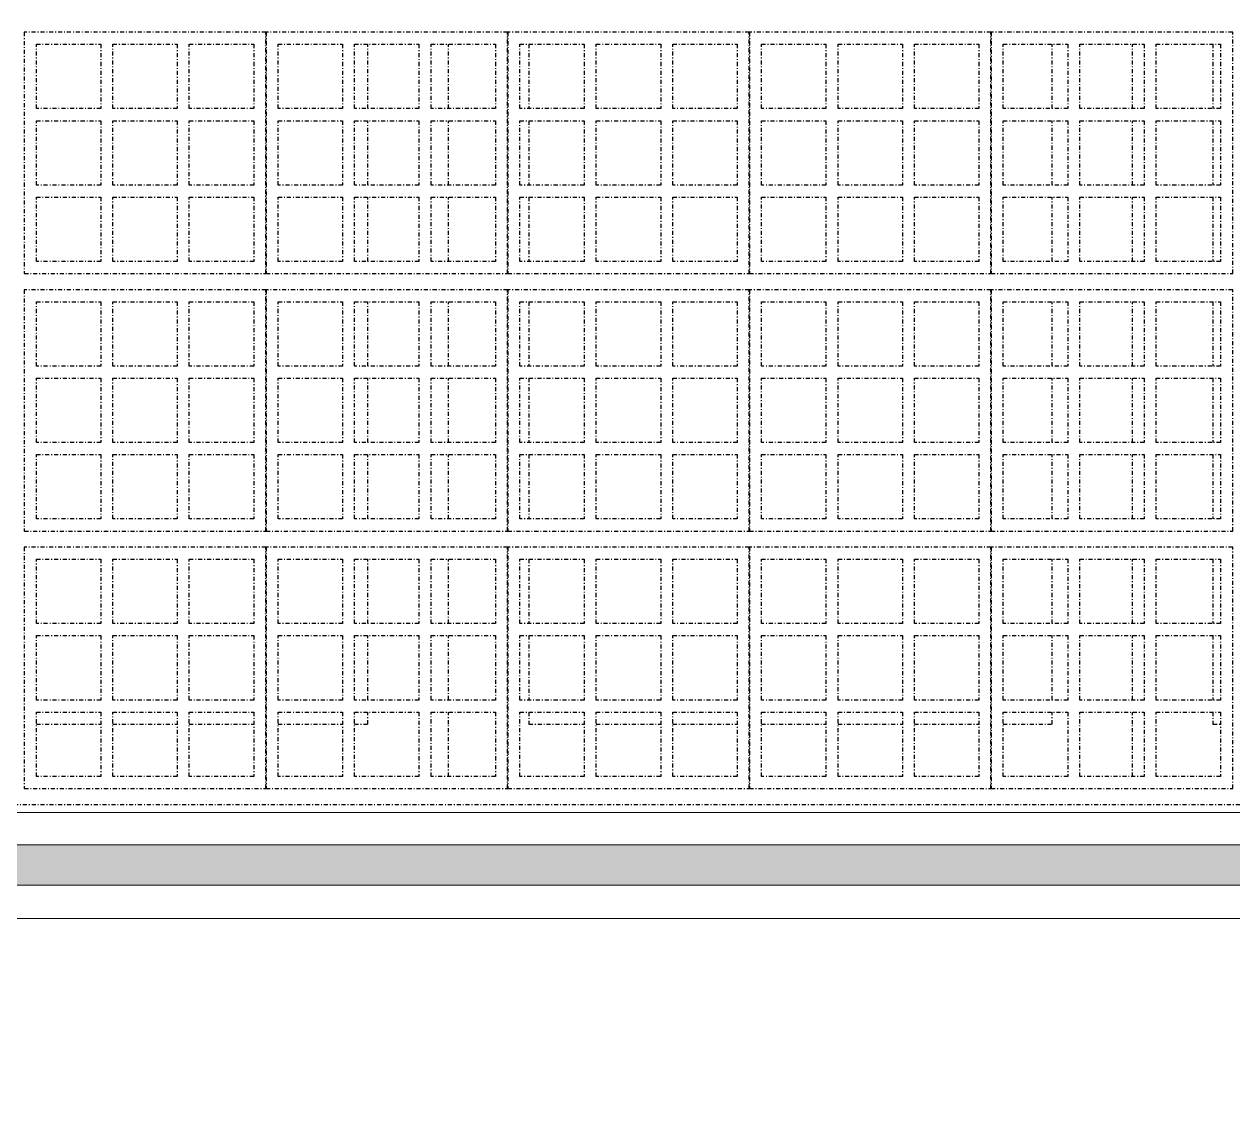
# Model space of a CAD drawing. Header units: metres. Extents: x -1783 to 21505, y -57 to 13660.
# Drawn here: x 12284.8 to 12435, y 7274.6 to 7409.6 of the extents above; entities that cross this region are included whole.
import ezdxf

# ---------------------------------------------------------------- set-up
doc = ezdxf.new("R2010")
doc.units = ezdxf.units.M
doc.header["$MEASUREMENT"] = 0
doc.linetypes.add('DASHDOT', pattern=[1, 0.5, -0.25, 0, -0.25])
doc.layers.add('01_F1 FACHADA FRONTAL _1_LAJES.EST_Caneta_No__241', color=7, linetype='Continuous', lineweight=13)
doc.layers.add('01_F1 FACHADA FRONTAL _1_TERRENO.ARQ_Caneta_No__241', color=7, linetype='Continuous', lineweight=13)
for name, color, linetype in [('01_F1 FACHADA FRONTAL _1_TERRENO.ARQ', 7, 'Continuous'), ('cotas', 7, 'Continuous'), ('P03', 7, 'Continuous')]:
    doc.layers.add(name, color=color, linetype=linetype)

msp = doc.modelspace()

# ---------------------------------------------------------------- hatches: boundary and pattern name
at = {"layer": '01_F1 FACHADA FRONTAL _1_TERRENO.ARQ', "linetype": 'Continuous', "lineweight": 0, "true_color": 0x8fbf7f}
msp.add_hatch(color=73, dxfattribs=at).paths.add_polyline_path([(11842.406, 7307.625), (11842.406, 7302.625), (13071.764, 7302.625), (13071.764, 7307.625)])
at = {"layer": 'cotas'}
h = msp.add_hatch(color=7, dxfattribs=at)
h.dxf.hatch_style = 1
h.paths.add_polyline_path([(21504.961, 13659.963), (10304.961, 13659.963), (10304.961, 5739.963), (21504.961, 5739.963)])
h.paths.add_polyline_path([(10571.627, 13593.296), (21371.627, 13593.296), (21371.627, 5806.63), (10571.627, 5806.63)], flags=16)

# ---------------------------------------------------------------- linework, layer by layer
at = {"layer": '01_F1 FACHADA FRONTAL _1_LAJES.EST_Caneta_No__241', "color": 7, "linetype": 'Continuous', "lineweight": 13, "ltscale": 1000}
for p, q in [((13021.764, 7311.625), (12071.764, 7311.625)), ((11991.764, 7298.47), (13021.764, 7298.47))]:
    msp.add_line(p, q, dxfattribs=at)
at = {"layer": '01_F1 FACHADA FRONTAL _1_TERRENO.ARQ_Caneta_No__241', "color": 7, "linetype": 'Continuous', "lineweight": 13, "ltscale": 1000}
for p, q in [((13071.764, 7307.625), (11842.406, 7307.625)), ((13071.764, 7302.625), (11842.406, 7302.625))]:
    msp.add_line(p, q, dxfattribs=at)
at = {"layer": 'P03', "linetype": 'DASHDOT'}
for p, q in [((12314.859, 7408.625), (12284.859, 7408.625)), ((12284.859, 7408.625), (12284.859, 7378.625)), ((12314.859, 7378.625), (12314.859, 7408.625)), ((12344.894, 7408.625), (12314.894, 7408.625)), ((12314.894, 7408.625), (12314.894, 7378.625)), ((12344.894, 7378.625), (12344.894, 7408.625)), ((12374.928, 7408.625), (12344.928, 7408.625)), ((12344.928, 7408.625), (12344.928, 7378.625)), ((12374.928, 7378.625), (12374.928, 7408.625)), ((12404.963, 7408.625), (12374.963, 7408.625)), ((12374.963, 7408.625), (12374.963, 7378.625)), ((12404.963, 7378.625), (12404.963, 7408.625)), ((12434.998, 7408.625), (12404.998, 7408.625)), ((12404.998, 7408.625), (12404.998, 7378.625)), ((12434.998, 7378.625), (12434.998, 7408.625)), ((12286.359, 7399.125), (12286.359, 7407.125)), ((12286.359, 7407.125), (12294.359, 7407.125)), ((12294.359, 7407.125), (12294.359, 7399.125)), ((12295.859, 7399.125), (12295.859, 7407.125)), ((12295.859, 7407.125), (12303.859, 7407.125)), ((12303.859, 7407.125), (12303.859, 7399.125)), ((12305.359, 7399.125), (12305.359, 7407.125)), ((12305.359, 7407.125), (12313.359, 7407.125)), ((12313.359, 7407.125), (12313.359, 7399.125)), ((12316.394, 7399.125), (12316.394, 7407.125)), ((12316.394, 7407.125), (12324.394, 7407.125)), ((12324.394, 7407.125), (12324.394, 7399.125)), ((12325.894, 7399.125), (12325.894, 7407.125)), ((12325.894, 7407.125), (12333.894, 7407.125)), ((12327.55, 7399.125), (12327.55, 7407.125)), ((12333.894, 7407.125), (12333.894, 7399.125)), ((12335.394, 7399.125), (12335.394, 7407.125)), ((12335.394, 7407.125), (12343.394, 7407.125)), ((12337.55, 7399.125), (12337.55, 7407.125)), ((12343.394, 7407.125), (12343.394, 7399.125)), ((12346.428, 7399.125), (12346.428, 7407.125)), ((12346.428, 7407.125), (12354.428, 7407.125)), ((12347.55, 7407.125), (12347.55, 7399.125)), ((12354.428, 7407.125), (12354.428, 7399.125)), ((12355.928, 7399.125), (12355.928, 7407.125)), ((12355.928, 7407.125), (12363.928, 7407.125)), ((12363.928, 7407.125), (12363.928, 7399.125)), ((12365.428, 7399.125), (12365.428, 7407.125)), ((12365.428, 7407.125), (12373.428, 7407.125)), ((12373.428, 7407.125), (12373.428, 7399.125)), ((12376.463, 7399.125), (12376.463, 7407.125)), ((12376.463, 7407.125), (12384.463, 7407.125)), ((12384.463, 7407.125), (12384.463, 7399.125)), ((12385.963, 7399.125), (12385.963, 7407.125)), ((12385.963, 7407.125), (12393.963, 7407.125)), ((12393.963, 7407.125), (12393.963, 7399.125)), ((12395.463, 7399.125), (12395.463, 7407.125)), ((12395.463, 7407.125), (12403.463, 7407.125)), ((12403.463, 7407.125), (12403.463, 7399.125)), ((12406.498, 7399.125), (12406.498, 7407.125)), ((12406.498, 7407.125), (12414.498, 7407.125)), ((12412.55, 7399.125), (12412.55, 7407.125)), ((12414.498, 7407.125), (12414.498, 7399.125)), ((12415.998, 7399.125), (12415.998, 7407.125)), ((12415.998, 7407.125), (12423.998, 7407.125)), ((12422.55, 7399.125), (12422.55, 7407.125)), ((12423.998, 7407.125), (12423.998, 7399.125)), ((12425.498, 7399.125), (12425.498, 7407.125)), ((12425.498, 7407.125), (12433.498, 7407.125)), ((12432.55, 7407.125), (12432.55, 7399.125)), ((12433.498, 7407.125), (12433.498, 7399.125)), ((12294.359, 7399.125), (12286.359, 7399.125)), ((12303.859, 7399.125), (12295.859, 7399.125)), ((12313.359, 7399.125), (12305.359, 7399.125)), ((12324.394, 7399.125), (12316.394, 7399.125)), ((12333.894, 7399.125), (12325.894, 7399.125)), ((12343.394, 7399.125), (12335.394, 7399.125)), ((12354.428, 7399.125), (12346.428, 7399.125)), ((12363.928, 7399.125), (12355.928, 7399.125)), ((12373.428, 7399.125), (12365.428, 7399.125)), ((12384.463, 7399.125), (12376.463, 7399.125)), ((12393.963, 7399.125), (12385.963, 7399.125)), ((12403.463, 7399.125), (12395.463, 7399.125)), ((12414.498, 7399.125), (12406.498, 7399.125)), ((12423.998, 7399.125), (12415.998, 7399.125)), ((12433.498, 7399.125), (12425.498, 7399.125)), ((12286.359, 7389.625), (12286.359, 7397.625)), ((12286.359, 7397.625), (12294.359, 7397.625)), ((12294.359, 7397.625), (12294.359, 7389.625)), ((12295.859, 7389.625), (12295.859, 7397.625)), ((12295.859, 7397.625), (12303.859, 7397.625)), ((12303.859, 7397.625), (12303.859, 7389.625)), ((12305.359, 7389.625), (12305.359, 7397.625)), ((12305.359, 7397.625), (12313.359, 7397.625)), ((12313.359, 7397.625), (12313.359, 7389.625)), ((12316.394, 7389.625), (12316.394, 7397.625)), ((12316.394, 7397.625), (12324.394, 7397.625)), ((12324.394, 7397.625), (12324.394, 7389.625)), ((12325.894, 7389.625), (12325.894, 7397.625)), ((12325.894, 7397.625), (12333.894, 7397.625)), ((12327.55, 7389.625), (12327.55, 7397.625)), ((12333.894, 7397.625), (12333.894, 7389.625)), ((12335.394, 7389.625), (12335.394, 7397.625)), ((12335.394, 7397.625), (12343.394, 7397.625)), ((12337.55, 7389.625), (12337.55, 7397.625)), ((12343.394, 7397.625), (12343.394, 7389.625)), ((12346.428, 7389.625), (12346.428, 7397.625)), ((12346.428, 7397.625), (12354.428, 7397.625)), ((12347.55, 7397.625), (12347.55, 7389.625)), ((12354.428, 7397.625), (12354.428, 7389.625)), ((12355.928, 7389.625), (12355.928, 7397.625)), ((12355.928, 7397.625), (12363.928, 7397.625)), ((12363.928, 7397.625), (12363.928, 7389.625)), ((12365.428, 7389.625), (12365.428, 7397.625)), ((12365.428, 7397.625), (12373.428, 7397.625)), ((12373.428, 7397.625), (12373.428, 7389.625)), ((12376.463, 7389.625), (12376.463, 7397.625)), ((12376.463, 7397.625), (12384.463, 7397.625)), ((12384.463, 7397.625), (12384.463, 7389.625)), ((12385.963, 7389.625), (12385.963, 7397.625)), ((12385.963, 7397.625), (12393.963, 7397.625)), ((12393.963, 7397.625), (12393.963, 7389.625)), ((12395.463, 7389.625), (12395.463, 7397.625)), ((12395.463, 7397.625), (12403.463, 7397.625)), ((12403.463, 7397.625), (12403.463, 7389.625)), ((12406.498, 7389.625), (12406.498, 7397.625)), ((12406.498, 7397.625), (12414.498, 7397.625)), ((12412.55, 7389.625), (12412.55, 7397.625)), ((12414.498, 7397.625), (12414.498, 7389.625)), ((12415.998, 7389.625), (12415.998, 7397.625)), ((12415.998, 7397.625), (12423.998, 7397.625)), ((12422.55, 7389.625), (12422.55, 7397.625)), ((12423.998, 7397.625), (12423.998, 7389.625)), ((12425.498, 7389.625), (12425.498, 7397.625)), ((12425.498, 7397.625), (12433.498, 7397.625)), ((12432.55, 7397.625), (12432.55, 7389.625)), ((12433.498, 7397.625), (12433.498, 7389.625)), ((12294.359, 7389.625), (12286.359, 7389.625)), ((12303.859, 7389.625), (12295.859, 7389.625)), ((12313.359, 7389.625), (12305.359, 7389.625)), ((12324.394, 7389.625), (12316.394, 7389.625)), ((12333.894, 7389.625), (12325.894, 7389.625)), ((12343.394, 7389.625), (12335.394, 7389.625)), ((12354.428, 7389.625), (12346.428, 7389.625)), ((12363.928, 7389.625), (12355.928, 7389.625)), ((12373.428, 7389.625), (12365.428, 7389.625)), ((12384.463, 7389.625), (12376.463, 7389.625)), ((12393.963, 7389.625), (12385.963, 7389.625)), ((12403.463, 7389.625), (12395.463, 7389.625)), ((12414.498, 7389.625), (12406.498, 7389.625)), ((12423.998, 7389.625), (12415.998, 7389.625)), ((12433.498, 7389.625), (12425.498, 7389.625)), ((12286.359, 7380.125), (12286.359, 7388.125)), ((12286.359, 7388.125), (12294.359, 7388.125)), ((12294.359, 7388.125), (12294.359, 7380.125)), ((12295.859, 7380.125), (12295.859, 7388.125)), ((12295.859, 7388.125), (12303.859, 7388.125)), ((12303.859, 7388.125), (12303.859, 7380.125)), ((12305.359, 7380.125), (12305.359, 7388.125)), ((12305.359, 7388.125), (12313.359, 7388.125)), ((12313.359, 7388.125), (12313.359, 7380.125)), ((12316.394, 7380.125), (12316.394, 7388.125)), ((12316.394, 7388.125), (12324.394, 7388.125)), ((12324.394, 7388.125), (12324.394, 7380.125)), ((12325.894, 7380.125), (12325.894, 7388.125)), ((12325.894, 7388.125), (12333.894, 7388.125)), ((12327.55, 7380.125), (12327.55, 7388.125)), ((12333.894, 7388.125), (12333.894, 7380.125)), ((12335.394, 7380.125), (12335.394, 7388.125)), ((12335.394, 7388.125), (12343.394, 7388.125)), ((12337.55, 7380.125), (12337.55, 7388.125)), ((12343.394, 7388.125), (12343.394, 7380.125)), ((12346.428, 7380.125), (12346.428, 7388.125)), ((12346.428, 7388.125), (12354.428, 7388.125)), ((12347.55, 7388.125), (12347.55, 7380.125)), ((12354.428, 7388.125), (12354.428, 7380.125)), ((12355.928, 7380.125), (12355.928, 7388.125)), ((12355.928, 7388.125), (12363.928, 7388.125)), ((12363.928, 7388.125), (12363.928, 7380.125)), ((12365.428, 7380.125), (12365.428, 7388.125)), ((12365.428, 7388.125), (12373.428, 7388.125)), ((12373.428, 7388.125), (12373.428, 7380.125)), ((12376.463, 7380.125), (12376.463, 7388.125)), ((12376.463, 7388.125), (12384.463, 7388.125)), ((12384.463, 7388.125), (12384.463, 7380.125)), ((12385.963, 7380.125), (12385.963, 7388.125)), ((12385.963, 7388.125), (12393.963, 7388.125)), ((12393.963, 7388.125), (12393.963, 7380.125)), ((12395.463, 7380.125), (12395.463, 7388.125)), ((12395.463, 7388.125), (12403.463, 7388.125)), ((12403.463, 7388.125), (12403.463, 7380.125)), ((12406.498, 7380.125), (12406.498, 7388.125)), ((12406.498, 7388.125), (12414.498, 7388.125)), ((12412.55, 7380.125), (12412.55, 7388.125)), ((12414.498, 7388.125), (12414.498, 7380.125)), ((12415.998, 7380.125), (12415.998, 7388.125)), ((12415.998, 7388.125), (12423.998, 7388.125)), ((12422.55, 7380.125), (12422.55, 7388.125)), ((12423.998, 7388.125), (12423.998, 7380.125)), ((12425.498, 7380.125), (12425.498, 7388.125)), ((12425.498, 7388.125), (12433.498, 7388.125)), ((12432.55, 7388.125), (12432.55, 7380.125)), ((12433.498, 7388.125), (12433.498, 7380.125)), ((12294.359, 7380.125), (12286.359, 7380.125)), ((12303.859, 7380.125), (12295.859, 7380.125)), ((12313.359, 7380.125), (12305.359, 7380.125)), ((12324.394, 7380.125), (12316.394, 7380.125)), ((12333.894, 7380.125), (12325.894, 7380.125)), ((12343.394, 7380.125), (12335.394, 7380.125)), ((12354.428, 7380.125), (12346.428, 7380.125)), ((12363.928, 7380.125), (12355.928, 7380.125)), ((12373.428, 7380.125), (12365.428, 7380.125)), ((12384.463, 7380.125), (12376.463, 7380.125)), ((12393.963, 7380.125), (12385.963, 7380.125)), ((12403.463, 7380.125), (12395.463, 7380.125)), ((12414.498, 7380.125), (12406.498, 7380.125)), ((12423.998, 7380.125), (12415.998, 7380.125)), ((12433.498, 7380.125), (12425.498, 7380.125)), ((12284.859, 7378.625), (12314.859, 7378.625)), ((12314.894, 7378.625), (12344.894, 7378.625)), ((12344.928, 7378.625), (12374.928, 7378.625)), ((12374.963, 7378.625), (12404.963, 7378.625)), ((12404.998, 7378.625), (12434.998, 7378.625)), ((12314.859, 7376.625), (12284.859, 7376.625)), ((12284.859, 7376.625), (12284.859, 7346.625)), ((12314.859, 7346.625), (12314.859, 7376.625)), ((12344.894, 7376.625), (12314.894, 7376.625)), ((12314.894, 7376.625), (12314.894, 7346.625)), ((12344.894, 7346.625), (12344.894, 7376.625)), ((12374.928, 7376.625), (12344.928, 7376.625)), ((12344.928, 7376.625), (12344.928, 7346.625)), ((12374.928, 7346.625), (12374.928, 7376.625)), ((12404.963, 7376.625), (12374.963, 7376.625)), ((12374.963, 7376.625), (12374.963, 7346.625)), ((12404.963, 7346.625), (12404.963, 7376.625)), ((12434.998, 7376.625), (12404.998, 7376.625)), ((12404.998, 7376.625), (12404.998, 7346.625)), ((12434.998, 7346.625), (12434.998, 7376.625)), ((12286.359, 7367.125), (12286.359, 7375.125)), ((12286.359, 7375.125), (12294.359, 7375.125)), ((12294.359, 7375.125), (12294.359, 7367.125)), ((12295.859, 7367.125), (12295.859, 7375.125)), ((12295.859, 7375.125), (12303.859, 7375.125)), ((12303.859, 7375.125), (12303.859, 7367.125)), ((12305.359, 7367.125), (12305.359, 7375.125)), ((12305.359, 7375.125), (12313.359, 7375.125)), ((12313.359, 7375.125), (12313.359, 7367.125)), ((12316.394, 7367.125), (12316.394, 7375.125)), ((12316.394, 7375.125), (12324.394, 7375.125)), ((12324.394, 7375.125), (12324.394, 7367.125)), ((12325.894, 7367.125), (12325.894, 7375.125)), ((12325.894, 7375.125), (12333.894, 7375.125)), ((12327.55, 7367.125), (12327.55, 7375.125)), ((12333.894, 7375.125), (12333.894, 7367.125)), ((12335.394, 7367.125), (12335.394, 7375.125)), ((12335.394, 7375.125), (12343.394, 7375.125)), ((12337.55, 7367.125), (12337.55, 7375.125)), ((12343.394, 7375.125), (12343.394, 7367.125)), ((12346.428, 7367.125), (12346.428, 7375.125)), ((12346.428, 7375.125), (12354.428, 7375.125)), ((12347.55, 7375.125), (12347.55, 7367.125)), ((12354.428, 7375.125), (12354.428, 7367.125)), ((12355.928, 7367.125), (12355.928, 7375.125)), ((12355.928, 7375.125), (12363.928, 7375.125)), ((12363.928, 7375.125), (12363.928, 7367.125)), ((12365.428, 7367.125), (12365.428, 7375.125)), ((12365.428, 7375.125), (12373.428, 7375.125)), ((12373.428, 7375.125), (12373.428, 7367.125)), ((12376.463, 7367.125), (12376.463, 7375.125)), ((12376.463, 7375.125), (12384.463, 7375.125)), ((12384.463, 7375.125), (12384.463, 7367.125)), ((12385.963, 7367.125), (12385.963, 7375.125)), ((12385.963, 7375.125), (12393.963, 7375.125)), ((12393.963, 7375.125), (12393.963, 7367.125)), ((12395.463, 7367.125), (12395.463, 7375.125)), ((12395.463, 7375.125), (12403.463, 7375.125)), ((12403.463, 7375.125), (12403.463, 7367.125)), ((12406.498, 7367.125), (12406.498, 7375.125)), ((12406.498, 7375.125), (12414.498, 7375.125)), ((12412.55, 7367.125), (12412.55, 7375.125)), ((12414.498, 7375.125), (12414.498, 7367.125)), ((12415.998, 7367.125), (12415.998, 7375.125)), ((12415.998, 7375.125), (12423.998, 7375.125)), ((12422.55, 7367.125), (12422.55, 7375.125)), ((12423.998, 7375.125), (12423.998, 7367.125)), ((12425.498, 7367.125), (12425.498, 7375.125)), ((12425.498, 7375.125), (12433.498, 7375.125)), ((12432.55, 7375.125), (12432.55, 7367.125)), ((12433.498, 7375.125), (12433.498, 7367.125)), ((12294.359, 7367.125), (12286.359, 7367.125)), ((12303.859, 7367.125), (12295.859, 7367.125)), ((12313.359, 7367.125), (12305.359, 7367.125)), ((12324.394, 7367.125), (12316.394, 7367.125)), ((12333.894, 7367.125), (12325.894, 7367.125)), ((12343.394, 7367.125), (12335.394, 7367.125)), ((12354.428, 7367.125), (12346.428, 7367.125)), ((12363.928, 7367.125), (12355.928, 7367.125)), ((12373.428, 7367.125), (12365.428, 7367.125)), ((12384.463, 7367.125), (12376.463, 7367.125)), ((12393.963, 7367.125), (12385.963, 7367.125)), ((12403.463, 7367.125), (12395.463, 7367.125)), ((12414.498, 7367.125), (12406.498, 7367.125)), ((12423.998, 7367.125), (12415.998, 7367.125)), ((12433.498, 7367.125), (12425.498, 7367.125)), ((12286.359, 7357.625), (12286.359, 7365.625)), ((12286.359, 7365.625), (12294.359, 7365.625)), ((12294.359, 7365.625), (12294.359, 7357.625)), ((12295.859, 7357.625), (12295.859, 7365.625)), ((12295.859, 7365.625), (12303.859, 7365.625)), ((12303.859, 7365.625), (12303.859, 7357.625)), ((12305.359, 7357.625), (12305.359, 7365.625)), ((12305.359, 7365.625), (12313.359, 7365.625)), ((12313.359, 7365.625), (12313.359, 7357.625)), ((12316.394, 7357.625), (12316.394, 7365.625)), ((12316.394, 7365.625), (12324.394, 7365.625)), ((12324.394, 7365.625), (12324.394, 7357.625)), ((12325.894, 7357.625), (12325.894, 7365.625)), ((12325.894, 7365.625), (12333.894, 7365.625)), ((12327.55, 7357.625), (12327.55, 7365.625)), ((12333.894, 7365.625), (12333.894, 7357.625)), ((12335.394, 7357.625), (12335.394, 7365.625)), ((12335.394, 7365.625), (12343.394, 7365.625)), ((12337.55, 7357.625), (12337.55, 7365.625)), ((12343.394, 7365.625), (12343.394, 7357.625)), ((12346.428, 7357.625), (12346.428, 7365.625)), ((12346.428, 7365.625), (12354.428, 7365.625)), ((12347.55, 7365.625), (12347.55, 7357.625)), ((12354.428, 7365.625), (12354.428, 7357.625)), ((12355.928, 7357.625), (12355.928, 7365.625)), ((12355.928, 7365.625), (12363.928, 7365.625)), ((12363.928, 7365.625), (12363.928, 7357.625)), ((12365.428, 7357.625), (12365.428, 7365.625)), ((12365.428, 7365.625), (12373.428, 7365.625)), ((12373.428, 7365.625), (12373.428, 7357.625)), ((12376.463, 7357.625), (12376.463, 7365.625)), ((12376.463, 7365.625), (12384.463, 7365.625)), ((12384.463, 7365.625), (12384.463, 7357.625)), ((12385.963, 7357.625), (12385.963, 7365.625)), ((12385.963, 7365.625), (12393.963, 7365.625)), ((12393.963, 7365.625), (12393.963, 7357.625)), ((12395.463, 7357.625), (12395.463, 7365.625)), ((12395.463, 7365.625), (12403.463, 7365.625)), ((12403.463, 7365.625), (12403.463, 7357.625)), ((12406.498, 7357.625), (12406.498, 7365.625)), ((12406.498, 7365.625), (12414.498, 7365.625)), ((12412.55, 7357.625), (12412.55, 7365.625)), ((12414.498, 7365.625), (12414.498, 7357.625)), ((12415.998, 7357.625), (12415.998, 7365.625)), ((12415.998, 7365.625), (12423.998, 7365.625)), ((12422.55, 7357.625), (12422.55, 7365.625)), ((12423.998, 7365.625), (12423.998, 7357.625)), ((12425.498, 7357.625), (12425.498, 7365.625)), ((12425.498, 7365.625), (12433.498, 7365.625)), ((12432.55, 7365.625), (12432.55, 7357.625)), ((12433.498, 7365.625), (12433.498, 7357.625)), ((12294.359, 7357.625), (12286.359, 7357.625)), ((12303.859, 7357.625), (12295.859, 7357.625)), ((12313.359, 7357.625), (12305.359, 7357.625)), ((12324.394, 7357.625), (12316.394, 7357.625)), ((12333.894, 7357.625), (12325.894, 7357.625)), ((12343.394, 7357.625), (12335.394, 7357.625)), ((12354.428, 7357.625), (12346.428, 7357.625)), ((12363.928, 7357.625), (12355.928, 7357.625)), ((12373.428, 7357.625), (12365.428, 7357.625)), ((12384.463, 7357.625), (12376.463, 7357.625)), ((12393.963, 7357.625), (12385.963, 7357.625)), ((12403.463, 7357.625), (12395.463, 7357.625)), ((12414.498, 7357.625), (12406.498, 7357.625)), ((12423.998, 7357.625), (12415.998, 7357.625)), ((12433.498, 7357.625), (12425.498, 7357.625)), ((12286.359, 7348.125), (12286.359, 7356.125)), ((12286.359, 7356.125), (12294.359, 7356.125)), ((12294.359, 7356.125), (12294.359, 7348.125)), ((12295.859, 7348.125), (12295.859, 7356.125)), ((12295.859, 7356.125), (12303.859, 7356.125)), ((12303.859, 7356.125), (12303.859, 7348.125)), ((12305.359, 7348.125), (12305.359, 7356.125)), ((12305.359, 7356.125), (12313.359, 7356.125)), ((12313.359, 7356.125), (12313.359, 7348.125)), ((12316.394, 7348.125), (12316.394, 7356.125)), ((12316.394, 7356.125), (12324.394, 7356.125)), ((12324.394, 7356.125), (12324.394, 7348.125)), ((12325.894, 7348.125), (12325.894, 7356.125)), ((12325.894, 7356.125), (12333.894, 7356.125)), ((12327.55, 7348.125), (12327.55, 7356.125)), ((12333.894, 7356.125), (12333.894, 7348.125)), ((12335.394, 7348.125), (12335.394, 7356.125)), ((12335.394, 7356.125), (12343.394, 7356.125)), ((12337.55, 7348.125), (12337.55, 7356.125)), ((12343.394, 7356.125), (12343.394, 7348.125)), ((12346.428, 7348.125), (12346.428, 7356.125)), ((12346.428, 7356.125), (12354.428, 7356.125)), ((12347.55, 7356.125), (12347.55, 7348.125)), ((12354.428, 7356.125), (12354.428, 7348.125)), ((12355.928, 7348.125), (12355.928, 7356.125)), ((12355.928, 7356.125), (12363.928, 7356.125)), ((12363.928, 7356.125), (12363.928, 7348.125)), ((12365.428, 7348.125), (12365.428, 7356.125)), ((12365.428, 7356.125), (12373.428, 7356.125)), ((12373.428, 7356.125), (12373.428, 7348.125)), ((12376.463, 7348.125), (12376.463, 7356.125)), ((12376.463, 7356.125), (12384.463, 7356.125)), ((12384.463, 7356.125), (12384.463, 7348.125)), ((12385.963, 7348.125), (12385.963, 7356.125)), ((12385.963, 7356.125), (12393.963, 7356.125)), ((12393.963, 7356.125), (12393.963, 7348.125)), ((12395.463, 7348.125), (12395.463, 7356.125)), ((12395.463, 7356.125), (12403.463, 7356.125)), ((12403.463, 7356.125), (12403.463, 7348.125)), ((12406.498, 7348.125), (12406.498, 7356.125)), ((12406.498, 7356.125), (12414.498, 7356.125)), ((12412.55, 7348.125), (12412.55, 7356.125)), ((12414.498, 7356.125), (12414.498, 7348.125)), ((12415.998, 7348.125), (12415.998, 7356.125)), ((12415.998, 7356.125), (12423.998, 7356.125)), ((12422.55, 7348.125), (12422.55, 7356.125)), ((12423.998, 7356.125), (12423.998, 7348.125)), ((12425.498, 7348.125), (12425.498, 7356.125)), ((12425.498, 7356.125), (12433.498, 7356.125)), ((12432.55, 7356.125), (12432.55, 7348.125)), ((12433.498, 7356.125), (12433.498, 7348.125)), ((12294.359, 7348.125), (12286.359, 7348.125)), ((12303.859, 7348.125), (12295.859, 7348.125)), ((12313.359, 7348.125), (12305.359, 7348.125)), ((12324.394, 7348.125), (12316.394, 7348.125)), ((12333.894, 7348.125), (12325.894, 7348.125)), ((12343.394, 7348.125), (12335.394, 7348.125)), ((12354.428, 7348.125), (12346.428, 7348.125)), ((12363.928, 7348.125), (12355.928, 7348.125)), ((12373.428, 7348.125), (12365.428, 7348.125)), ((12384.463, 7348.125), (12376.463, 7348.125)), ((12393.963, 7348.125), (12385.963, 7348.125)), ((12403.463, 7348.125), (12395.463, 7348.125)), ((12414.498, 7348.125), (12406.498, 7348.125)), ((12423.998, 7348.125), (12415.998, 7348.125)), ((12433.498, 7348.125), (12425.498, 7348.125)), ((12284.859, 7346.625), (12314.859, 7346.625)), ((12314.894, 7346.625), (12344.894, 7346.625)), ((12344.928, 7346.625), (12374.928, 7346.625)), ((12374.963, 7346.625), (12404.963, 7346.625)), ((12404.998, 7346.625), (12434.998, 7346.625)), ((12314.859, 7344.625), (12284.859, 7344.625)), ((12284.859, 7344.625), (12284.859, 7314.625)), ((12314.859, 7314.625), (12314.859, 7344.625)), ((12344.894, 7344.625), (12314.894, 7344.625)), ((12314.894, 7344.625), (12314.894, 7314.625)), ((12344.894, 7314.625), (12344.894, 7344.625)), ((12374.928, 7344.625), (12344.928, 7344.625)), ((12344.928, 7344.625), (12344.928, 7314.625)), ((12374.928, 7314.625), (12374.928, 7344.625)), ((12404.963, 7344.625), (12374.963, 7344.625)), ((12374.963, 7344.625), (12374.963, 7314.625)), ((12404.963, 7314.625), (12404.963, 7344.625)), ((12434.998, 7344.625), (12404.998, 7344.625)), ((12404.998, 7344.625), (12404.998, 7314.625)), ((12434.998, 7314.625), (12434.998, 7344.625)), ((12286.359, 7335.125), (12286.359, 7343.125)), ((12286.359, 7343.125), (12294.359, 7343.125)), ((12294.359, 7343.125), (12294.359, 7335.125)), ((12295.859, 7335.125), (12295.859, 7343.125)), ((12295.859, 7343.125), (12303.859, 7343.125)), ((12303.859, 7343.125), (12303.859, 7335.125)), ((12305.359, 7335.125), (12305.359, 7343.125)), ((12305.359, 7343.125), (12313.359, 7343.125)), ((12313.359, 7343.125), (12313.359, 7335.125)), ((12316.394, 7335.125), (12316.394, 7343.125)), ((12316.394, 7343.125), (12324.394, 7343.125)), ((12324.394, 7343.125), (12324.394, 7335.125)), ((12325.894, 7335.125), (12325.894, 7343.125)), ((12325.894, 7343.125), (12333.894, 7343.125)), ((12327.55, 7335.125), (12327.55, 7343.125)), ((12333.894, 7343.125), (12333.894, 7335.125)), ((12335.394, 7335.125), (12335.394, 7343.125)), ((12335.394, 7343.125), (12343.394, 7343.125)), ((12337.55, 7335.125), (12337.55, 7343.125)), ((12343.394, 7343.125), (12343.394, 7335.125)), ((12346.428, 7335.125), (12346.428, 7343.125)), ((12346.428, 7343.125), (12354.428, 7343.125)), ((12347.55, 7343.125), (12347.55, 7335.125)), ((12354.428, 7343.125), (12354.428, 7335.125)), ((12355.928, 7335.125), (12355.928, 7343.125)), ((12355.928, 7343.125), (12363.928, 7343.125)), ((12363.928, 7343.125), (12363.928, 7335.125)), ((12365.428, 7335.125), (12365.428, 7343.125)), ((12365.428, 7343.125), (12373.428, 7343.125)), ((12373.428, 7343.125), (12373.428, 7335.125)), ((12376.463, 7335.125), (12376.463, 7343.125)), ((12376.463, 7343.125), (12384.463, 7343.125)), ((12384.463, 7343.125), (12384.463, 7335.125)), ((12385.963, 7335.125), (12385.963, 7343.125)), ((12385.963, 7343.125), (12393.963, 7343.125)), ((12393.963, 7343.125), (12393.963, 7335.125)), ((12395.463, 7335.125), (12395.463, 7343.125)), ((12395.463, 7343.125), (12403.463, 7343.125)), ((12403.463, 7343.125), (12403.463, 7335.125)), ((12406.498, 7335.125), (12406.498, 7343.125)), ((12406.498, 7343.125), (12414.498, 7343.125)), ((12412.55, 7335.125), (12412.55, 7343.125)), ((12414.498, 7343.125), (12414.498, 7335.125)), ((12415.998, 7335.125), (12415.998, 7343.125)), ((12415.998, 7343.125), (12423.998, 7343.125)), ((12422.55, 7335.125), (12422.55, 7343.125)), ((12423.998, 7343.125), (12423.998, 7335.125)), ((12425.498, 7335.125), (12425.498, 7343.125)), ((12425.498, 7343.125), (12433.498, 7343.125)), ((12432.55, 7343.125), (12432.55, 7335.125)), ((12433.498, 7343.125), (12433.498, 7335.125)), ((12294.359, 7335.125), (12286.359, 7335.125)), ((12303.859, 7335.125), (12295.859, 7335.125)), ((12313.359, 7335.125), (12305.359, 7335.125)), ((12324.394, 7335.125), (12316.394, 7335.125)), ((12333.894, 7335.125), (12325.894, 7335.125)), ((12343.394, 7335.125), (12335.394, 7335.125)), ((12354.428, 7335.125), (12346.428, 7335.125)), ((12363.928, 7335.125), (12355.928, 7335.125)), ((12373.428, 7335.125), (12365.428, 7335.125)), ((12384.463, 7335.125), (12376.463, 7335.125)), ((12393.963, 7335.125), (12385.963, 7335.125)), ((12403.463, 7335.125), (12395.463, 7335.125)), ((12414.498, 7335.125), (12406.498, 7335.125)), ((12423.998, 7335.125), (12415.998, 7335.125)), ((12433.498, 7335.125), (12425.498, 7335.125)), ((12286.359, 7325.625), (12286.359, 7333.625)), ((12286.359, 7333.625), (12294.359, 7333.625)), ((12294.359, 7333.625), (12294.359, 7325.625)), ((12295.859, 7325.625), (12295.859, 7333.625)), ((12295.859, 7333.625), (12303.859, 7333.625)), ((12303.859, 7333.625), (12303.859, 7325.625)), ((12305.359, 7325.625), (12305.359, 7333.625)), ((12305.359, 7333.625), (12313.359, 7333.625)), ((12313.359, 7333.625), (12313.359, 7325.625)), ((12316.394, 7325.625), (12316.394, 7333.625)), ((12316.394, 7333.625), (12324.394, 7333.625)), ((12324.394, 7333.625), (12324.394, 7325.625)), ((12325.894, 7325.625), (12325.894, 7333.625)), ((12325.894, 7333.625), (12333.894, 7333.625)), ((12327.55, 7325.625), (12327.55, 7333.625)), ((12333.894, 7333.625), (12333.894, 7325.625)), ((12335.394, 7325.625), (12335.394, 7333.625)), ((12335.394, 7333.625), (12343.394, 7333.625)), ((12337.55, 7325.625), (12337.55, 7333.625)), ((12343.394, 7333.625), (12343.394, 7325.625)), ((12346.428, 7325.625), (12346.428, 7333.625)), ((12346.428, 7333.625), (12354.428, 7333.625)), ((12347.55, 7333.625), (12347.55, 7325.625)), ((12354.428, 7333.625), (12354.428, 7325.625)), ((12355.928, 7325.625), (12355.928, 7333.625)), ((12355.928, 7333.625), (12363.928, 7333.625)), ((12363.928, 7333.625), (12363.928, 7325.625)), ((12365.428, 7325.625), (12365.428, 7333.625)), ((12365.428, 7333.625), (12373.428, 7333.625)), ((12373.428, 7333.625), (12373.428, 7325.625)), ((12376.463, 7325.625), (12376.463, 7333.625)), ((12376.463, 7333.625), (12384.463, 7333.625)), ((12384.463, 7333.625), (12384.463, 7325.625)), ((12385.963, 7325.625), (12385.963, 7333.625)), ((12385.963, 7333.625), (12393.963, 7333.625)), ((12393.963, 7333.625), (12393.963, 7325.625)), ((12395.463, 7325.625), (12395.463, 7333.625)), ((12395.463, 7333.625), (12403.463, 7333.625)), ((12403.463, 7333.625), (12403.463, 7325.625)), ((12406.498, 7325.625), (12406.498, 7333.625)), ((12406.498, 7333.625), (12414.498, 7333.625)), ((12412.55, 7325.625), (12412.55, 7333.625)), ((12414.498, 7333.625), (12414.498, 7325.625)), ((12415.998, 7325.625), (12415.998, 7333.625)), ((12415.998, 7333.625), (12423.998, 7333.625)), ((12422.55, 7325.625), (12422.55, 7333.625)), ((12423.998, 7333.625), (12423.998, 7325.625)), ((12425.498, 7325.625), (12425.498, 7333.625)), ((12425.498, 7333.625), (12433.498, 7333.625)), ((12432.55, 7333.625), (12432.55, 7325.625)), ((12433.498, 7333.625), (12433.498, 7325.625)), ((12294.359, 7325.625), (12286.359, 7325.625)), ((12303.859, 7325.625), (12295.859, 7325.625)), ((12313.359, 7325.625), (12305.359, 7325.625)), ((12324.394, 7325.625), (12316.394, 7325.625)), ((12333.894, 7325.625), (12325.894, 7325.625)), ((12343.394, 7325.625), (12335.394, 7325.625)), ((12354.428, 7325.625), (12346.428, 7325.625)), ((12363.928, 7325.625), (12355.928, 7325.625)), ((12373.428, 7325.625), (12365.428, 7325.625)), ((12384.463, 7325.625), (12376.463, 7325.625)), ((12393.963, 7325.625), (12385.963, 7325.625)), ((12403.463, 7325.625), (12395.463, 7325.625)), ((12414.498, 7325.625), (12406.498, 7325.625)), ((12423.998, 7325.625), (12415.998, 7325.625)), ((12433.498, 7325.625), (12425.498, 7325.625)), ((12286.359, 7316.125), (12286.359, 7324.125)), ((12286.359, 7324.125), (12294.359, 7324.125)), ((12294.359, 7324.125), (12294.359, 7316.125)), ((12295.859, 7316.125), (12295.859, 7324.125)), ((12295.859, 7324.125), (12303.859, 7324.125)), ((12303.859, 7324.125), (12303.859, 7316.125)), ((12305.359, 7316.125), (12305.359, 7324.125)), ((12305.359, 7324.125), (12313.359, 7324.125)), ((12313.359, 7324.125), (12313.359, 7316.125)), ((12316.394, 7316.125), (12316.394, 7324.125)), ((12316.394, 7324.125), (12324.394, 7324.125)), ((12324.394, 7324.125), (12324.394, 7316.125)), ((12325.894, 7316.125), (12325.894, 7324.125)), ((12325.894, 7324.125), (12333.894, 7324.125)), ((12327.55, 7322.625), (12327.55, 7324.125)), ((12333.894, 7324.125), (12333.894, 7316.125)), ((12335.394, 7316.125), (12335.394, 7324.125)), ((12335.394, 7324.125), (12343.394, 7324.125)), ((12337.55, 7322.625), (12337.55, 7324.125)), ((12343.394, 7324.125), (12343.394, 7316.125)), ((12346.428, 7316.125), (12346.428, 7324.125)), ((12346.428, 7324.125), (12354.428, 7324.125)), ((12347.55, 7324.125), (12347.55, 7322.625)), ((12354.428, 7324.125), (12354.428, 7316.125)), ((12355.928, 7316.125), (12355.928, 7324.125)), ((12355.928, 7324.125), (12363.928, 7324.125)), ((12363.928, 7324.125), (12363.928, 7316.125)), ((12365.428, 7316.125), (12365.428, 7324.125)), ((12365.428, 7324.125), (12373.428, 7324.125)), ((12373.428, 7324.125), (12373.428, 7316.125)), ((12376.463, 7316.125), (12376.463, 7324.125)), ((12376.463, 7324.125), (12384.463, 7324.125)), ((12384.463, 7324.125), (12384.463, 7316.125)), ((12385.963, 7316.125), (12385.963, 7324.125)), ((12385.963, 7324.125), (12393.963, 7324.125)), ((12393.963, 7324.125), (12393.963, 7316.125)), ((12395.463, 7316.125), (12395.463, 7324.125)), ((12395.463, 7324.125), (12403.463, 7324.125)), ((12403.463, 7324.125), (12403.463, 7316.125)), ((12406.498, 7316.125), (12406.498, 7324.125)), ((12406.498, 7324.125), (12414.498, 7324.125)), ((12412.55, 7322.625), (12412.55, 7324.125)), ((12414.498, 7324.125), (12414.498, 7316.125)), ((12415.998, 7316.125), (12415.998, 7324.125)), ((12415.998, 7324.125), (12423.998, 7324.125)), ((12422.55, 7322.625), (12422.55, 7324.125)), ((12423.998, 7324.125), (12423.998, 7316.125)), ((12425.498, 7316.125), (12425.498, 7324.125)), ((12425.498, 7324.125), (12433.498, 7324.125)), ((12432.55, 7324.125), (12432.55, 7322.625)), ((12433.498, 7324.125), (12433.498, 7316.125)), ((12286.359, 7322.625), (12294.359, 7322.625)), ((12295.859, 7322.625), (12303.859, 7322.625)), ((12305.359, 7322.625), (12313.359, 7322.625)), ((12316.394, 7322.625), (12324.394, 7322.625)), ((12325.894, 7322.625), (12327.55, 7322.625)), ((12337.55, 7316.125), (12337.55, 7322.625)), ((12347.55, 7322.625), (12354.428, 7322.625)), ((12355.928, 7322.625), (12363.928, 7322.625)), ((12365.428, 7322.625), (12373.428, 7322.625)), ((12376.463, 7322.625), (12384.463, 7322.625)), ((12385.963, 7322.625), (12393.963, 7322.625)), ((12395.463, 7322.625), (12403.463, 7322.625)), ((12406.498, 7322.625), (12412.55, 7322.625)), ((12422.55, 7316.125), (12422.55, 7322.625)), ((12432.55, 7322.625), (12433.498, 7322.625)), ((12294.359, 7316.125), (12286.359, 7316.125)), ((12303.859, 7316.125), (12295.859, 7316.125)), ((12313.359, 7316.125), (12305.359, 7316.125)), ((12324.394, 7316.125), (12316.394, 7316.125)), ((12333.894, 7316.125), (12325.894, 7316.125)), ((12343.394, 7316.125), (12335.394, 7316.125)), ((12354.428, 7316.125), (12346.428, 7316.125)), ((12363.928, 7316.125), (12355.928, 7316.125)), ((12373.428, 7316.125), (12365.428, 7316.125)), ((12384.463, 7316.125), (12376.463, 7316.125)), ((12393.963, 7316.125), (12385.963, 7316.125)), ((12403.463, 7316.125), (12395.463, 7316.125)), ((12414.498, 7316.125), (12406.498, 7316.125)), ((12423.998, 7316.125), (12415.998, 7316.125)), ((12433.498, 7316.125), (12425.498, 7316.125)), ((12284.859, 7314.625), (12314.859, 7314.625)), ((12314.894, 7314.625), (12344.894, 7314.625)), ((12344.928, 7314.625), (12374.928, 7314.625)), ((12374.963, 7314.625), (12404.963, 7314.625)), ((12404.998, 7314.625), (12434.998, 7314.625)), ((12074.58, 7312.625), (13021.764, 7312.625))]:
    msp.add_line(p, q, dxfattribs=at)

doc.saveas('drawing.dxf')
